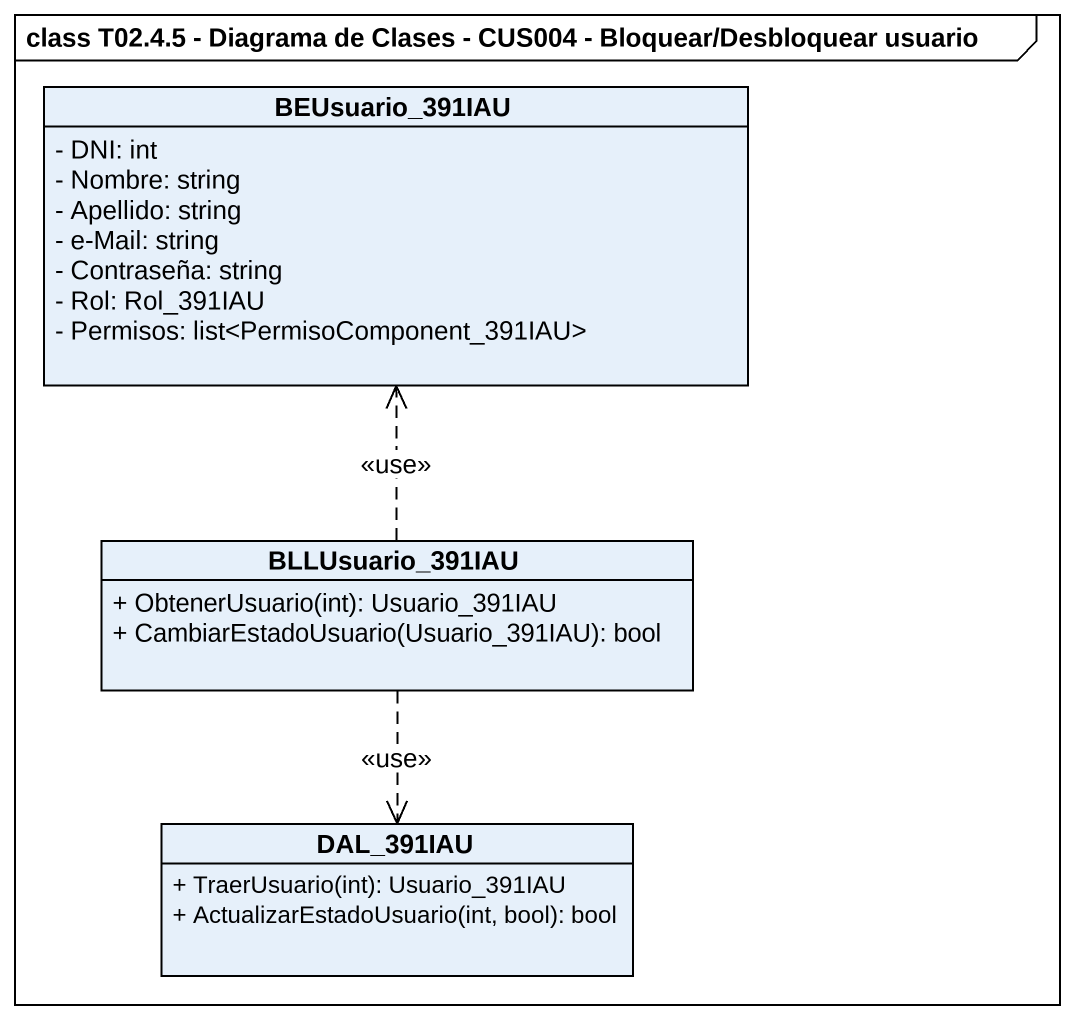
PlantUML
@startuml
mainframe class T02.4.5 - Diagrama de Clases - CUS004 - Bloquear/Desbloquear usuario
hide circle
hide empty members
skinparam classAttributeIconSize 0
class BEUsuario_391IAU {
  - DNI: int
  - Nombre: string
  - Apellido: string
  - e-Mail: string
  - Contraseña: string
  - Rol: Rol_391IAU
  - Permisos: list<PermisoComponent_391IAU>
}
class BLLUsuario_391IAU {
  + ObtenerUsuario(int): Usuario_391IAU
  + CambiarEstadoUsuario(Usuario_391IAU): bool
}
class DAL_391IAU {
  + TraerUsuario(int): Usuario_391IAU
  + ActualizarEstadoUsuario(int, bool): bool
}
BLLUsuario_391IAU .up.> BEUsuario_391IAU : <<use>>
BLLUsuario_391IAU ..> DAL_391IAU : <<use>>
@enduml
